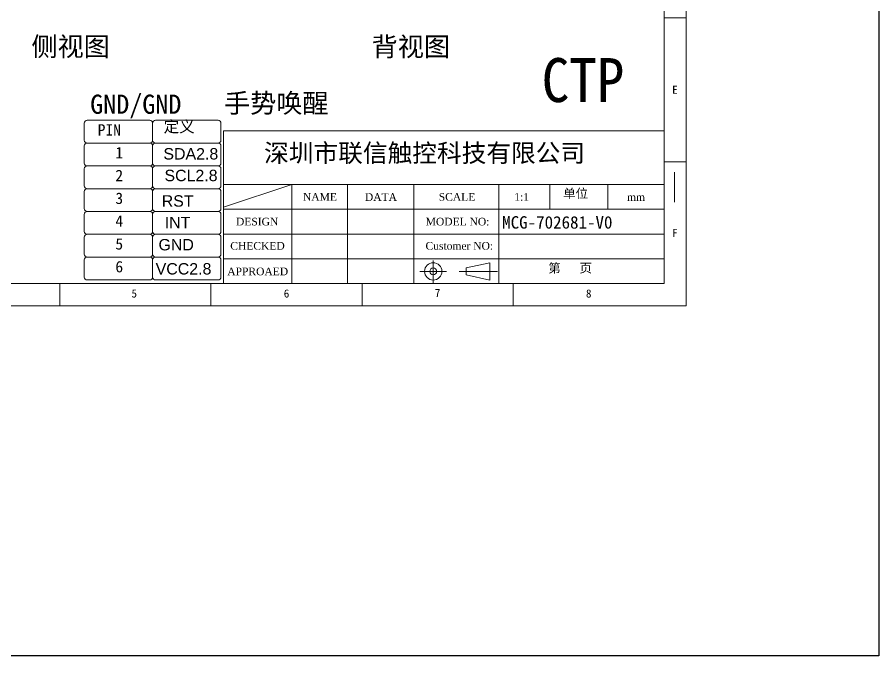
# Model space of a CAD drawing. Extents: x 23 to 280686, y -58 to 9807.
# Drawn here: x 143414 to 143923, y 3602 to 3979 of the extents above; entities that cross this region are included whole.
import ezdxf

# ---------------------------------------------------------------- set-up
doc = ezdxf.new("R2010")
doc.units = 0
doc.header["$LTSCALE"] = 23.1
doc.layers.get('0').update_dxf_attribs({"linetype": 'CONTINUOUS'})
doc.layers.add('61DBEAEC-6D85-402F-2490-FB0C427F0F24', color=7, linetype='CONTINUOUS')
doc.layers.add('DIM', color=130, linetype='CONTINUOUS')
doc.layers.add('附料-尺寸标注', color=130, linetype='CONTINUOUS', lineweight=18)
doc.styles.add('Arial', font='')
doc.styles.get("Standard").update_dxf_attribs({"font": ''})
doc.styles.add('外框字体', font='', dxfattribs={"width": 0.75})
doc.styles.add('宋体', font='')
doc.styles.add('宋体3.5', font='', dxfattribs={"height": 3.5})
doc.styles.get('Arial').set_extended_font_data('SimSun')
doc.styles.get('Standard').set_extended_font_data('SimSun')
doc.styles.get('外框字体').set_extended_font_data('SimSun')
doc.styles.get('宋体').set_extended_font_data('SimSun')
doc.styles.get('宋体3.5').set_extended_font_data('SimSun')

msp = doc.modelspace()

# ---------------------------------------------------------------- linework, layer by layer
at = {"lineweight": 0}
for p, q in [((143809.097, 4291.766), (143809.097, 3808.398)), ((143796.211, 3978.284), (143809.097, 3978.284)), ((143796.211, 3901.991), (143796.211, 3821.636)), ((143536.094, 3897.153), (143536.094, 3821.636)), ((143796.211, 3893.342), (143809.097, 3893.342)), ((143802.325, 3887.262), (143802.325, 3869.63)), ((143576.49, 3879.983), (143536.094, 3866.665)), ((143439.489, 3821.636), (143439.489, 3808.398)), ((143528.668, 3821.636), (143528.668, 3808.398)), ((143617.846, 3821.636), (143617.846, 3808.398)), ((143707.025, 3821.636), (143707.025, 3808.398))]:
    msp.add_line(p, q, dxfattribs=at)
at = {"color": 0, "lineweight": 0}
msp.add_line((143473.848, 3821.636), (143536.094, 3821.636), dxfattribs=at)
msp.add_line((143473.848, 3821.636), (143536.094, 3821.636), dxfattribs=at)
at = {"lineweight": 0}
for points in [[(143064.335, 4318.055), (143809.097, 4318.055), (143809.097, 3808.398), (143064.335, 3808.398)], [(143082.773, 3821.636), (143082.773, 4301.481), (143796.211, 4301.481), (143796.211, 3821.636)], [(143536.094, 3821.636), (143536.094, 3911.694), (143543.029, 3911.694), (143796.211, 3911.694), (143796.211, 3821.636)], [(143693.208, 3823.661), (143693.208, 3833.88), (143679.205, 3830.784), (143679.205, 3826.758)]]:
    msp.add_lwpolyline(points, close=True, dxfattribs=at)
for points in [[(143796.211, 3879.983), (143543.029, 3879.983), (143536.094, 3879.983)], [(143576.49, 3821.636), (143576.49, 3879.983)], [(143609.175, 3879.983), (143609.175, 3821.636)], [(143648.435, 3879.983), (143648.435, 3821.636)], [(143698.552, 3879.983), (143698.552, 3821.636)], [(143728.604, 3879.983), (143728.604, 3865.396)], [(143762.932, 3879.983), (143762.932, 3865.396)], [(143796.211, 3865.396), (143543.029, 3865.396), (143536.094, 3865.396)], [(143796.211, 3850.809), (143543.029, 3850.809), (143536.094, 3850.809)], [(143796.211, 3836.222), (143543.029, 3836.222), (143536.094, 3836.222)], [(143659.832, 3835.228), (143659.832, 3822.058)], [(143651.871, 3828.771), (143667.67, 3828.771)], [(143675.214, 3828.771), (143697.783, 3828.771)]]:
    msp.add_lwpolyline(points, dxfattribs=at)
for radius in [5.11, 2.013]:
    msp.add_circle((143659.832, 3828.771), radius, dxfattribs=at)
at = {"layer": 'DIM'}
msp.add_lwpolyline([(141298.299, 4515.301), (143922.786, 4515.301), (143922.786, 3601.989), (141298.299, 3601.989)], close=True, dxfattribs=at)
at = {"layer": '附料-尺寸标注', "lineweight": 0}
for points in [[(143455.583, 3917.898), (143492.572, 3917.898, -0.4142136), (143494.253, 3916.217), (143494.253, 3906.129, -0.4142136), (143492.572, 3904.448), (143455.583, 3904.448, -0.4142136), (143453.902, 3906.129), (143453.902, 3916.217, -0.4142136)], [(143495.934, 3917.898), (143532.923, 3917.898, -0.4142136), (143534.604, 3916.217), (143534.604, 3906.129, -0.4142136), (143532.923, 3904.448), (143495.934, 3904.448, -0.4142136), (143494.253, 3906.129), (143494.253, 3916.217, -0.4142136)], [(143455.583, 3904.448), (143492.572, 3904.448, -0.4142136), (143494.253, 3902.767), (143494.253, 3892.679, -0.4142136), (143492.572, 3890.998), (143455.583, 3890.998, -0.4142136), (143453.902, 3892.679), (143453.902, 3902.767, -0.4142136)], [(143495.934, 3904.448), (143532.923, 3904.448, -0.4142136), (143534.604, 3902.767), (143534.604, 3892.679, -0.4142136), (143532.923, 3890.998), (143495.934, 3890.998, -0.4142136), (143494.253, 3892.679), (143494.253, 3902.767, -0.4142136)], [(143455.583, 3890.998), (143492.572, 3890.998, -0.4142136), (143494.253, 3889.316), (143494.253, 3879.229, -0.4142136), (143492.572, 3877.547), (143455.583, 3877.547, -0.4142136), (143453.902, 3879.229), (143453.902, 3889.316, -0.4142136)], [(143495.934, 3890.998), (143532.923, 3890.998, -0.4142136), (143534.604, 3889.316), (143534.604, 3879.229, -0.4142136), (143532.923, 3877.547), (143495.934, 3877.547, -0.4142136), (143494.253, 3879.229), (143494.253, 3889.316, -0.4142136)], [(143455.583, 3877.547), (143492.572, 3877.547, -0.4142136), (143494.253, 3875.866), (143494.253, 3865.778, -0.4142136), (143492.572, 3864.097), (143455.583, 3864.097, -0.4142136), (143453.902, 3865.778), (143453.902, 3875.866, -0.4142136)], [(143495.934, 3877.547), (143532.923, 3877.547, -0.4142136), (143534.604, 3875.866), (143534.604, 3865.778, -0.4142136), (143532.923, 3864.097), (143495.934, 3864.097, -0.4142136), (143494.253, 3865.778), (143494.253, 3875.866, -0.4142136)], [(143455.583, 3864.097), (143492.572, 3864.097, -0.4142136), (143494.253, 3862.416), (143494.253, 3852.328, -0.4142136), (143492.572, 3850.647), (143455.583, 3850.647, -0.4142136), (143453.902, 3852.328), (143453.902, 3862.416, -0.4142136)], [(143495.934, 3864.097), (143532.923, 3864.097, -0.4142136), (143534.604, 3862.416), (143534.604, 3852.328, -0.4142136), (143532.923, 3850.647), (143495.934, 3850.647, -0.4142136), (143494.253, 3852.328), (143494.253, 3862.416, -0.4142136)], [(143455.583, 3850.647), (143492.572, 3850.647, -0.4142136), (143494.253, 3848.965), (143494.253, 3838.878, -0.4142136), (143492.572, 3837.196), (143455.583, 3837.196, -0.4142136), (143453.902, 3838.878), (143453.902, 3848.965, -0.4142136)], [(143495.934, 3850.647), (143532.923, 3850.647, -0.4142136), (143534.604, 3848.965), (143534.604, 3838.878, -0.4142136), (143532.923, 3837.196), (143495.934, 3837.196, -0.4142136), (143494.253, 3838.878), (143494.253, 3848.965, -0.4142136)], [(143455.583, 3837.196), (143492.572, 3837.196, -0.4142136), (143494.253, 3835.515), (143494.253, 3825.427, -0.4142136), (143492.572, 3823.746), (143455.583, 3823.746, -0.4142136), (143453.902, 3825.427), (143453.902, 3835.515, -0.4142136)], [(143495.934, 3837.196), (143532.923, 3837.196, -0.4142136), (143534.604, 3835.515), (143534.604, 3825.427, -0.4142136), (143532.923, 3823.746), (143495.934, 3823.746, -0.4142136), (143494.253, 3825.427), (143494.253, 3835.515, -0.4142136)]]:
    msp.add_lwpolyline(points, format="xyb", close=True, dxfattribs=at)

# ---------------------------------------------------------------- texts
at = {"lineweight": 0, "style": '外框字体', "width": 0.92}
msp.add_text('CTP', height=25.9545, dxfattribs=at).set_placement((143723.869, 3928.663))
at = {"lineweight": 0, "attachment_point": 1}
for s, insert, char_height, width, style in [('E', (143800.871, 3938.354), 4.804, 46.19013, '宋体'), ('深圳市联信触控科技有限公司', (143560.053, 3903.971), 10.68285, 257.1039, '宋体3.5'), ('{\\fTimes New Roman|b0|i0|c186|p18;NAME}', (143582.977, 3874.949), 4.50336, 22.92863, '宋体3.5'), ('{\\fTimes New Roman|b0|i0|c186|p18;DATA}', (143619.551, 3874.877), 4.50336, 22.92863, '宋体3.5'), ('{\\fTimes New Roman|b0|i0|c186|p18;SCALE}', (143663.105, 3874.978), 4.50336, 22.92863, '宋体3.5'), ('{\\fTimes New Roman|b0|i0|c186|p18;1:1}', (143707.688, 3874.968), 4.50336, 22.92863, '宋体3.5'), ('单位', (143736.5, 3877.459), 5.404, 22.92863, '宋体3.5'), ('{\\fTimes New Roman|b0|i0|c186|p18;mm}', (143774.27, 3874.877), 4.50336, 22.92863, '宋体3.5'), ('{\\fTimes New Roman|b0|i0|c186|p18;DESIGN}', (143543.457, 3860.391), 4.50336, 22.92863, '宋体3.5'), ('{\\fTimes New Roman|b0|i0|c186|p18;MODEL NO:}', (143655.4, 3860.391), 4.50336, 38.65885, '宋体3.5'), ('F', (143800.871, 3853.859), 4.804, 46.19013, '宋体'), ('{\\fTimes New Roman|b0|i0|c186|p18;CHECKED}', (143540.086, 3846.083), 4.50336, 22.92863, '宋体3.5'), ('{\\fTimes New Roman|b0|i0|c186|p18;Customer NO:}', (143655.308, 3846.083), 4.50336, 40.05858, '宋体3.5'), ('第{\\fSimSun|b0|i0|c186|p2;   }页', (143727.774, 3833.441), 5.40403, 28.58056, '宋体3.5'), ('{\\fTimes New Roman|b0|i0|c186|p18;APPROAED}', (143538.312, 3830.99), 4.50336, 22.92863, '宋体3.5'), ('5', (143481.784, 3818.139), 4.804, 46.19013, '宋体'), ('6', (143571.644, 3818.139), 4.804, 46.19013, '宋体'), ('7', (143660.776, 3818.431), 4.804, 46.19013, '宋体'), ('8', (143749.964, 3818.139), 4.804, 46.19013, '宋体')]:
    msp.add_mtext(s, dxfattribs=dict(at, insert=insert, char_height=char_height, width=width, style=style))
at = {"color": 1, "lineweight": 0, "insert": (143700.546, 3861.353), "char_height": 7.36, "width": 139.17383, "attachment_point": 1, "style": 'Arial'}
msp.add_mtext('MCG-702681-V0', dxfattribs=at)
at = {"layer": '61DBEAEC-6D85-402F-2490-FB0C427F0F24', "color": 7, "lineweight": 0}
for s, p in [('侧视图', (143422.734, 3955.771)), ('背视图', (143623.502, 3955.715)), ('GND/GND', (143457.399, 3921.739))]:
    msp.add_text(s, height=11.305, dxfattribs=at).set_placement(p)
at = {"layer": '61DBEAEC-6D85-402F-2490-FB0C427F0F24', "color": 7, "lineweight": 0, "insert": (143536.403, 3933.656), "char_height": 11.305, "width": 113.7686, "attachment_point": 1}
msp.add_mtext('手势唤醒', dxfattribs=at)
at = {"layer": '附料-尺寸标注', "lineweight": 0, "width": 31.59933, "attachment_point": 1}
for s, insert, char_height in [('PIN', (143461.844, 3915.585), 6.7252), ('{\\fSimSun|b0|i0|c134|p2;定义}', (143500.744, 3917.555), 6.72518), ('1', (143472.274, 3902.157), 6.725), ('{\\fArial|b0|i0|c0|p32;SDA2.8}', (143500.616, 3901.485), 6.72518), ('2', (143472.274, 3888.706), 6.725), ('{\\fArial|b0|i0|c0|p32;SCL2.8}', (143501.253, 3888.702), 6.72518), ('3', (143472.274, 3875.256), 6.725), ('{\\fArial|b0|i0|c0|p34;RST}', (143499.623, 3873.685), 6.72518), ('4', (143472.274, 3861.806), 6.725), ('{\\fArial|b0|i0|c0|p32;INT}', (143501.424, 3860.93), 6.72518), ('5', (143472.274, 3848.355), 6.725), ('{\\fArial|b0|i0|c0|p32;GND}', (143497.722, 3847.87), 6.72518), ('6', (143472.274, 3834.905), 6.725), ('{\\fArial|b0|i0|c0|p32;VCC2.8}', (143496.052, 3833.647), 6.72518)]:
    msp.add_mtext(s, dxfattribs=dict(at, insert=insert, char_height=char_height))

doc.saveas('drawing.dxf')
